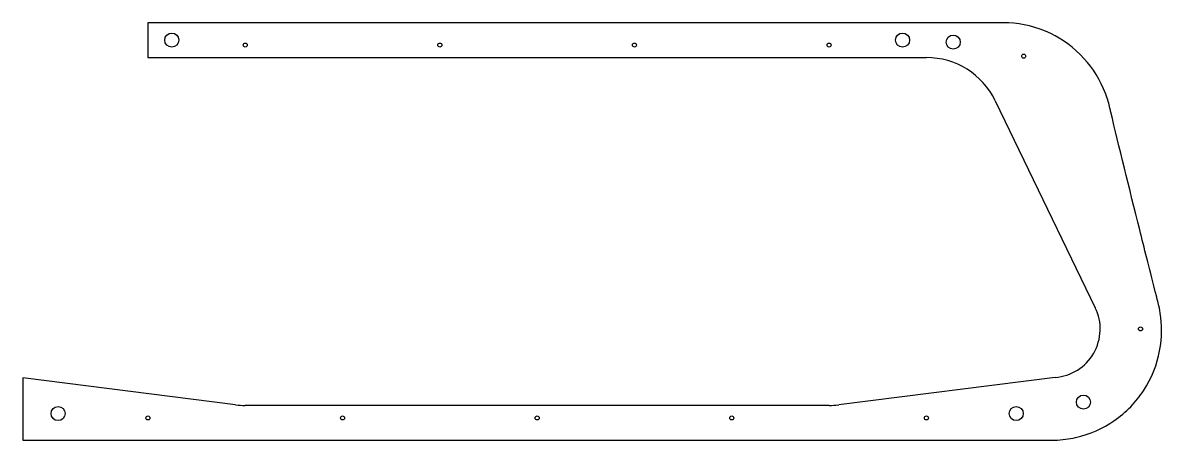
# Model space of a CAD drawing. Header units: millimetres. Extents: x -370 to 450, y -150 to 150.
import ezdxf

# ---------------------------------------------------------------- set-up
doc = ezdxf.new("R2010")
doc.units = ezdxf.units.MM
doc.layers.get('0').update_dxf_attribs({"linetype": 'CONTINUOUS'})

msp = doc.modelspace()

# ---------------------------------------------------------------- linework, layer by layer
for p, q in [((-280, 150), (-280, 125)), ((335.32, 150), (-280, 150)), ((-280, 125), (280, 125)), ((329.5, 93.97), (401.5, -54.75)), ((-216.89, -124.57), (-370, -105.23)), ((-370, -105.23), (-370, -150)), ((372.61, -104.9), (216.89, -124.57)), ((210, -125), (-210, -125)), ((-370, -150), (370, -150))]:
    msp.add_line(p, q)
for centre, radius in [((-262.84, 137.59), 5.06), ((262.84, 137.59), 5.06), ((299.27, 136.1), 5.06), ((-210, 134), 1.45), ((-70, 134), 1.45), ((70, 134), 1.45), ((210, 134), 1.45), ((350, 126.02), 1.45), ((434, -70), 1.45), ((392.96, -122.65), 5.06), ((-344.63, -130.83), 5.06), ((344.63, -130.83), 5.06), ((-280, -134), 1.45), ((-140, -134), 1.45), ((0, -134), 1.45), ((140, -134), 1.45), ((280, -134), 1.45)]:
    msp.add_circle(centre, radius)
for centre, radius, start, end in [((280, 70), 55, 25.83341, 90), ((370, -70), 35, -85.72626, 25.83341), ((-210, -70), 55, 262.8028, 270), ((210, -70), 55, 270, 277.1972)]:
    msp.add_arc(centre, radius, start, end)
for points, knots in [([(412.04, 88.62), (411.28, 91.85), (410.47, 94.73), (405.12, 109.01), (399.63, 117.41), (386.03, 132.47), (377.7, 138.25), (359.24, 147.13), (348.98, 149.42), (338.03, 149.96), (336.93, 150), (335.32, 150)], [-99.943535, -99.943535, -99.943535, -99.943535, -99.077751, -99.077751, -96.795896, -96.795896, -94.006784, -94.006784, -90.599793, -90.599793, -90.169046, -90.169046, -90.169046, -90.169046]), ([(445.2, -45.42), (444.96, -44.45), (444.69, -43.39), (440.22, -25.76), (436.66, -11.66), (425.97, 30.94), (418.39, 61.69), (412.47, 86.77), (412.25, 87.71), (412.04, 88.62)], [-108.852332, -108.852332, -108.852332, -108.852332, -108.668945, -108.668945, -106.110281, -106.110281, -100.187444, -100.187444, -99.943535, -99.943535, -99.943535, -99.943535]), ([(370, -150), (371.25, -150), (371.62, -149.99), (377.66, -149.82), (382.67, -149.13), (397.94, -145.74), (407.11, -141.43), (423.97, -129.9), (430.95, -122.35), (442.36, -105.02), (445.99, -95.2), (447.78, -85.74), (449.62, -76.03), (449.5, -66.91), (447.78, -55.92), (447.47, -54.34), (446.72, -51.38)], [-8.289311, -8.289311, -8.289311, -8.289311, -8.203263, -8.203263, -7.334422, -7.334422, -5.303816, -5.303816, -2.888278, -2.888278, 0, 0, 0, 2.965915, 2.965915, 3.921667, 3.921667, 3.921667, 3.921667])]:
    msp.add_open_spline(points, degree=3, knots=knots)
msp.add_open_spline([(446.72, -51.38), (446.33, -49.87), (445.86, -47.99), (445.2, -45.42)], degree=3)

doc.saveas('drawing.dxf')
